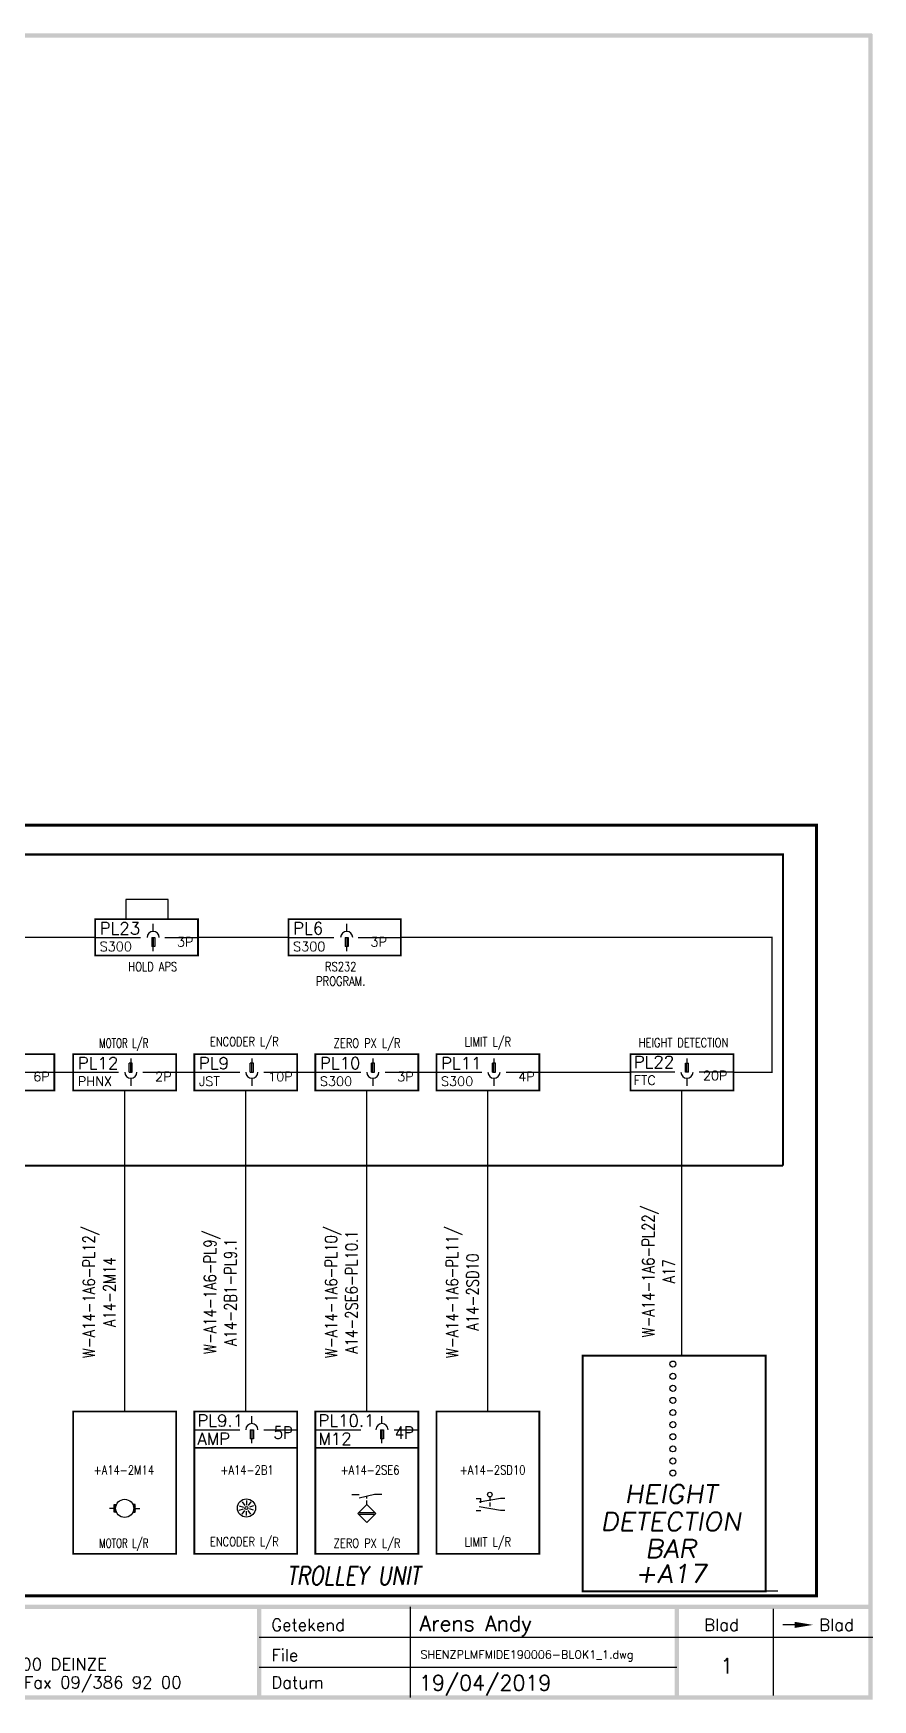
# Model space of a CAD drawing. Extents: x 0 to 411, y 0 to 275.
# Drawn here: x 271.9 to 410.5, y 0 to 275.2 of the extents above; entities that cross this region are included whole.
import ezdxf
from ezdxf.enums import TextEntityAlignment as Align

# ---------------------------------------------------------------- set-up
doc = ezdxf.new("R2010")
doc.units = 0
doc.header["$LTSCALE"] = 5
doc.header["$MEASUREMENT"] = 0
doc.linetypes.add('HIDDEN2', pattern=[0.1875, 0.125, -0.0625])
doc.layers.get('0').update_dxf_attribs({"linetype": 'CONTINUOUS'})
for name, color, linetype in [('CONNECTORS', 1, 'CONTINUOUS'), ('KABELS', 5, 'CONTINUOUS'), ('SCHEMA', 7, 'CONTINUOUS'), ('STREEPL1', 7, 'HIDDEN2'), ('TEXT', 112, 'CONTINUOUS')]:
    doc.layers.add(name, color=color, linetype=linetype)
doc.styles.get("Standard").update_dxf_attribs({"font": 'simplex.shx'})

# ---------------------------------------------------------------- blocks, each defined once
blk = doc.blocks.new('REVDATE')
at = {"color": 0, "flags": 8}
for tag, p in [('VANDENDRIESSCHE_R.', (1.51, 0.75)), ('FNAME', (1.76, -4)), ('REVDATE', (1.51, -8.75))]:
    blk.add_attdef(tag, p, '', height=2.5, dxfattribs=at)

msp = doc.modelspace()

# ---------------------------------------------------------------- hatches: boundary and pattern name
at = {"layer": 'SCHEMA'}
h = msp.add_hatch(dxfattribs=at)
h.set_pattern_fill('ANSI37', color=256, scale=0.5, style=0)
h.set_pattern_definition([(45, (312.47698, 53.841964), (-0.04419415, 0.04419415), []), (135, (312.47698, 53.841964), (-0.04419415, -0.04419415), [])])
h.paths.add_polyline_path([(288.73, 32.22), (288.34, 32.22, -0.107859), (288.48, 31.59, -0.107859), (288.34, 30.97), (288.73, 30.97)])
h.paths.add_polyline_path([(285.61, 30.97, -0.107859), (285.48, 31.59, -0.107859), (285.61, 32.22), (285.23, 32.22), (285.23, 30.97)])

# ---------------------------------------------------------------- linework, layer by layer
for p, q in [((291.69, 126.89), (291.69, 128.14)), ((323.65, 126.89), (323.65, 128.14)), ((291.44, 125.89), (291.44, 124.39)), ((291.44, 125.89), (291.94, 125.89)), ((291.94, 124.39), (291.44, 124.39)), ((291.69, 125.89), (291.69, 124.39)), ((291.69, 123.64), (291.69, 124.39)), ((291.94, 125.89), (291.94, 124.39)), ((323.4, 125.89), (323.4, 124.39)), ((323.4, 125.89), (323.9, 125.89)), ((323.9, 124.39), (323.4, 124.39)), ((323.65, 125.89), (323.65, 124.39)), ((323.65, 123.64), (323.65, 124.39)), ((323.9, 125.89), (323.9, 124.39)), ((288.23, 105.12), (287.73, 105.12)), ((287.73, 103.62), (287.73, 105.12)), ((287.98, 105.87), (287.98, 105.12)), ((287.98, 103.62), (287.98, 105.12)), ((288.23, 103.62), (288.23, 105.12)), ((308.23, 105.12), (307.73, 105.12)), ((307.73, 103.62), (307.73, 105.12)), ((307.98, 105.87), (307.98, 105.12)), ((307.98, 103.62), (307.98, 105.12)), ((308.23, 103.62), (308.23, 105.12)), ((327.73, 103.62), (327.73, 105.12)), ((328.23, 105.12), (327.73, 105.12)), ((327.98, 105.87), (327.98, 105.12)), ((327.98, 103.62), (327.98, 105.12)), ((328.23, 103.62), (328.23, 105.12)), ((347.73, 103.62), (347.73, 105.12)), ((348.23, 105.12), (347.73, 105.12)), ((347.98, 105.87), (347.98, 105.12)), ((347.98, 103.62), (347.98, 105.12)), ((348.23, 103.62), (348.23, 105.12)), ((379.61, 103.62), (379.61, 105.12)), ((379.61, 105.12), (380.11, 105.12)), ((379.86, 105.87), (379.86, 105.12)), ((379.86, 103.62), (379.86, 105.12)), ((380.11, 103.62), (380.11, 105.12)), ((287.73, 103.62), (288.23, 103.62)), ((287.98, 102.62), (287.98, 101.37)), ((307.73, 103.62), (308.23, 103.62)), ((307.98, 102.62), (307.98, 101.37)), ((327.73, 103.62), (328.23, 103.62)), ((327.98, 102.62), (327.98, 101.37)), ((347.73, 103.62), (348.23, 103.62)), ((347.98, 102.62), (347.98, 101.37)), ((380.11, 103.62), (379.61, 103.62)), ((379.86, 102.62), (379.86, 101.37)), ((307.98, 45.59), (307.98, 46.84)), ((329.48, 45.59), (329.48, 46.84)), ((307.73, 44.59), (308.23, 44.59)), ((307.73, 44.59), (307.73, 43.09)), ((307.98, 44.59), (307.98, 43.09)), ((308.23, 44.59), (308.23, 43.09)), ((329.23, 44.59), (329.73, 44.59)), ((329.23, 44.59), (329.23, 43.09)), ((329.48, 44.59), (329.48, 43.09)), ((329.73, 44.59), (329.73, 43.09)), ((308.23, 43.09), (307.73, 43.09)), ((307.98, 42.34), (307.98, 43.09)), ((329.73, 43.09), (329.23, 43.09)), ((329.48, 42.34), (329.48, 43.09)), ((334.19, 0.35), (334.19, 15.35)), ((394.18, 0.7), (394.18, 15)), ((309.19, 10.35), (410.54, 10.35)), ((309.19, 5.35), (378.19, 5.35))]:
    msp.add_line(p, q)
at = {"color": 0, "linetype": 'BYBLOCK'}
msp.add_line((397.68, 12.35), (395.68, 12.35), dxfattribs=at)
at = {"const_width": 0.2}
for points in [[(235.91, 125.89), (282.09, 125.89)], [(299.09, 125.89), (314.05, 125.89)], [(332.59, 125.89), (393.9, 125.89), (393.9, 103.62), (387.54, 103.62)], [(298.48, 103.62), (295.48, 103.62)], [(318.48, 103.62), (315.48, 103.62)], [(338.48, 103.62), (335.48, 103.62)], [(370.54, 103.62), (355.48, 103.62)]]:
    msp.add_lwpolyline(points, dxfattribs=at)
for centre, start, end in [((291.69, 125.89), 0, 180), ((323.65, 125.89), 0, 180), ((287.98, 103.62), 180, 0), ((307.98, 103.62), 180, 0), ((327.98, 103.62), 180, 0), ((347.98, 103.62), 180, 0), ((379.86, 103.62), 180, 0), ((307.98, 44.59), 0, 180), ((329.48, 44.59), 0, 180)]:
    msp.add_arc(centre, 1, start, end)
at = {"color": 0, "linetype": 'BYBLOCK'}
msp.add_solid([(397.68, 12.85), (397.68, 11.85), (400.68, 12.35)], dxfattribs=at)
for points in [[(410.44, 274.5), (410.44, 275.2), (0.69, 274.5), (-0.01, 275.2)], [(409.84, 0.7), (410.54, 0), (409.84, 275.1), (410.54, 275.1)], [(0.59, 15.7), (0.59, 15), (410.19, 15.7), (410.19, 15)], [(308.84, 0.35), (309.54, 0.35), (308.84, 15.35), (309.54, 15.35)], [(377.84, 0.35), (378.54, 0.35), (377.84, 15.35), (378.54, 15.35)], [(0, 0.7), (0, 0), (409.84, 0.7), (410.54, 0)]]:
    msp.add_trace(points)
at = {"layer": 'SCHEMA'}
for p, q in [((294.18, 132.16), (287.18, 132.16)), ((287.18, 132.16), (287.18, 128.89)), ((294.18, 128.89), (294.18, 132.16)), ((282.09, 128.89), (299.09, 128.89)), ((282.09, 122.89), (282.09, 128.89)), ((299.09, 128.89), (299.09, 122.89)), ((314.05, 128.89), (332.59, 128.89)), ((314.05, 122.89), (314.05, 128.89)), ((332.59, 128.89), (332.59, 122.89)), ((282.09, 125.89), (289.59, 125.89)), ((293.59, 125.89), (299.09, 125.89)), ((314.05, 125.89), (321.55, 125.89)), ((325.55, 125.89), (332.59, 125.89)), ((299.09, 122.89), (282.09, 122.89)), ((332.59, 122.89), (314.05, 122.89)), ((258.35, 106.62), (275.35, 106.62)), ((275.35, 106.62), (275.35, 100.62)), ((278.48, 106.62), (295.48, 106.62)), ((278.48, 100.62), (278.48, 106.62)), ((295.48, 106.62), (295.48, 100.62)), ((298.48, 106.62), (315.48, 106.62)), ((298.48, 100.62), (298.48, 106.62)), ((315.48, 106.62), (315.48, 100.62)), ((318.48, 106.62), (335.48, 106.62)), ((318.48, 100.62), (318.48, 106.62)), ((335.48, 106.62), (335.48, 100.62)), ((338.48, 106.62), (355.48, 106.62)), ((338.48, 100.62), (338.48, 106.62)), ((355.48, 106.62), (355.48, 100.62)), ((370.54, 106.62), (387.54, 106.62)), ((370.54, 100.62), (370.54, 106.62)), ((387.54, 106.62), (387.54, 100.62)), ((269.85, 103.62), (275.35, 103.62)), ((278.48, 103.62), (285.98, 103.62)), ((289.98, 103.62), (295.48, 103.62)), ((298.48, 103.62), (305.98, 103.62)), ((309.98, 103.62), (315.48, 103.62)), ((318.48, 103.62), (325.98, 103.62)), ((329.98, 103.62), (335.48, 103.62)), ((338.48, 103.62), (345.98, 103.62)), ((349.98, 103.62), (355.48, 103.62)), ((377.86, 103.62), (370.54, 103.62)), ((387.54, 103.62), (381.86, 103.62)), ((275.35, 100.62), (258.35, 100.62)), ((295.48, 100.62), (278.48, 100.62)), ((286.98, 47.59), (286.98, 100.62)), ((315.48, 100.62), (298.48, 100.62)), ((306.98, 47.59), (306.98, 100.62)), ((335.48, 100.62), (318.48, 100.62)), ((326.98, 47.59), (326.98, 100.62)), ((355.48, 100.62), (338.48, 100.62)), ((346.98, 47.59), (346.98, 100.62)), ((379.04, 56.81), (379.04, 100.62)), ((362.62, 17.9), (362.62, 56.81)), ((370.25, 56.81), (392.87, 56.81)), ((392.87, 56.81), (392.87, 17.9)), ((278.48, 24.09), (278.48, 47.59)), ((278.48, 47.59), (295.48, 47.59)), ((295.48, 47.59), (295.48, 24.09)), ((298.48, 24.09), (298.48, 47.59)), ((298.48, 47.59), (315.48, 47.59)), ((298.48, 47.59), (315.48, 47.59)), ((315.48, 47.59), (315.48, 24.09)), ((318.48, 47.59), (335.48, 47.59)), ((318.48, 24.09), (318.48, 47.59)), ((335.48, 47.59), (335.48, 24.09)), ((338.48, 24.09), (338.48, 47.59)), ((338.48, 47.59), (355.48, 47.59)), ((355.48, 47.59), (355.48, 24.09)), ((298.48, 44.59), (305.98, 44.59)), ((309.98, 44.59), (315.48, 44.59)), ((318.48, 44.59), (325.98, 44.59)), ((331.48, 44.59), (335.48, 44.59)), ((315.48, 41.59), (298.48, 41.59)), ((335.48, 41.59), (318.48, 41.59)), ((324.48, 33.88), (325.73, 33.88)), ((328.23, 33.88), (325.73, 33.26)), ((329.48, 33.88), (328.23, 33.88)), ((345.05, 33.24), (345.8, 33.24)), ((349.05, 33.24), (345.55, 32.62)), ((345.8, 32.49), (345.8, 33.24)), ((349.8, 33.24), (349.05, 33.24)), ((285.23, 31.59), (284.48, 31.59)), ((285.23, 30.97), (285.23, 32.22)), ((285.23, 32.22), (285.61, 32.22)), ((285.61, 30.97), (285.23, 30.97)), ((288.73, 32.22), (288.34, 32.22)), ((288.34, 30.97), (288.73, 30.97)), ((288.73, 30.97), (288.73, 32.22)), ((288.73, 31.59), (289.48, 31.59)), ((305.91, 32.04), (306.62, 31.81)), ((305.91, 31.27), (306.62, 31.5)), ((306.36, 32.66), (306.8, 32.06)), ((306.36, 30.64), (306.8, 31.25)), ((307.09, 32.9), (307.09, 32.15)), ((307.09, 30.4), (307.09, 31.15)), ((307.83, 32.66), (307.39, 32.06)), ((307.83, 30.64), (307.39, 31.25)), ((308.28, 32.04), (307.57, 31.81)), ((308.28, 31.27), (307.57, 31.5)), ((326.98, 32.26), (325.48, 30.76)), ((325.48, 30.76), (326.98, 29.26)), ((328.35, 30.88), (325.6, 30.88)), ((325.6, 30.63), (328.35, 30.63)), ((328.48, 30.76), (326.98, 32.26)), ((326.98, 29.26), (328.48, 30.76)), ((345.05, 31.24), (345.8, 31.24)), ((349.05, 31.24), (345.55, 31.87)), ((349.8, 31.24), (349.05, 31.24)), ((295.48, 24.09), (278.48, 24.09)), ((315.48, 24.09), (298.48, 24.09)), ((335.48, 24.09), (318.48, 24.09)), ((355.48, 24.09), (338.48, 24.09)), ((394.86, 17.9), (364.61, 17.9))]:
    msp.add_line(p, q, dxfattribs=at)
for points, const_width in [([(44.68, 144.44), (401.27, 144.44), (401.27, 17.15), (44.68, 17.15)], 0.5), ([(201.32, 88.19), (50.71, 88.19), (50.71, 139.59), (395.73, 139.59), (395.73, 88.19)], 0.35), ([(275.35, 103.62), (278.48, 103.62)], 0.2), ([(201.32, 88.19), (201.32, 88.19), (276.17, 88.19), (276.17, 88.19)], 0.35), ([(395.73, 88.19), (276.17, 88.19)], 0.35), ([(298.48, 41.59), (315.48, 41.59)], 0.3), ([(318.48, 41.59), (335.48, 41.59)], 0.3)]:
    msp.add_lwpolyline(points, dxfattribs=dict(at, const_width=const_width))
at = {"layer": 'SCHEMA', "const_width": 0.3}
for points in [[(299.09, 122.89), (282.09, 122.89), (282.09, 128.89), (299.09, 128.89)], [(332.59, 122.89), (314.05, 122.89), (314.05, 128.89), (332.59, 128.89)], [(275.35, 100.62), (258.35, 100.62), (258.35, 106.62), (275.35, 106.62)], [(295.48, 100.62), (278.48, 100.62), (278.48, 106.62), (295.48, 106.62)], [(315.48, 100.62), (298.48, 100.62), (298.48, 106.62), (315.48, 106.62)], [(335.48, 100.62), (318.48, 100.62), (318.48, 106.62), (335.48, 106.62)], [(355.48, 100.62), (338.48, 100.62), (338.48, 106.62), (355.48, 106.62)], [(370.54, 106.62), (387.54, 106.62), (387.54, 100.62), (370.54, 100.62)], [(362.62, 56.81), (392.87, 56.81), (392.87, 17.9), (362.62, 17.9)], [(278.48, 47.59), (295.48, 47.59), (295.48, 24.09), (278.48, 24.09)], [(298.48, 47.59), (315.48, 47.59), (315.48, 24.09), (298.48, 24.09)], [(318.48, 47.59), (335.48, 47.59), (335.48, 24.09), (318.48, 24.09)], [(338.48, 47.59), (355.48, 47.59), (355.48, 24.09), (338.48, 24.09)]]:
    msp.add_lwpolyline(points, close=True, dxfattribs=at)
at = {"layer": 'SCHEMA'}
for centre, radius in [((377.53, 55.42), 0.5), ((377.53, 53.42), 0.5), ((377.53, 51.42), 0.5), ((377.53, 49.42), 0.5), ((377.53, 47.42), 0.5), ((377.53, 45.42), 0.5), ((377.53, 43.42), 0.5), ((377.53, 41.42), 0.5), ((377.53, 39.42), 0.5), ((377.53, 37.42), 0.5), ((286.98, 31.59), 1.5), ((307.09, 31.65), 1.5), ((347.3, 33.87), 0.375), ((307.09, 31.65), 0.25)]:
    msp.add_circle(centre, radius, dxfattribs=at)
at = {"layer": 'STREEPL1'}
for p, q in [((326.98, 32.26), (326.98, 33.57)), ((347.3, 33.49), (347.3, 31.55))]:
    msp.add_line(p, q, dxfattribs=at)

# ---------------------------------------------------------------- block references
at = {"layer": 'SCHEMA'}
ref = msp.add_blockref('REVDATE', (333.99, 15.38), dxfattribs=at)
ref.add_attrib('FNAME', 'SHENZPLMFMIDE190006-BLOK1_1.dwg', (335.85, 6.78), dxfattribs={"layer": '0', "color": 0, "height": 1.35, "flags": 8})
ref.add_attrib('REVDATE', '19/04/2019', (335.6, 1.53), dxfattribs={"layer": '0', "color": 0, "height": 2.5, "flags": 8})

# ---------------------------------------------------------------- texts
for s, height, p in [('Arens Andy', 2.5, (335.68, 11.34)), ('Getekend', 2, (311.19, 11.35)), ('Blad', 2, (382.69, 11.35)), ('Blad', 2, (401.69, 11.35)), ('File', 2, (311.19, 6.35)), ('Vaartlaan 20    9800 DEINZE', 2, (241.69, 4.85)), ('Tel. 09/381 87 87  Fax 09/386 92 00', 2, (241.69, 1.85)), ('Datum', 2, (311.19, 1.85))]:
    msp.add_text(s, height=height).set_placement(p)
at = {"layer": 'CONNECTORS'}
for s, p in [('PL23', (282.84, 126.39)), ('PL6', (314.8, 126.39)), ('PL12', (279.23, 104.12)), ('PL9', (299.23, 104.12)), ('PL10', (319.23, 104.12)), ('PL11', (339.23, 104.12)), ('PL22', (371.06, 104.3)), ('PL9.1', (298.98, 45.09)), ('PL10.1', (318.98, 45.09))]:
    msp.add_text(s, height=2, dxfattribs=at).set_placement(p)
at = {"layer": 'KABELS', "width": 0.8}
for s, p in [('W-A14-1A6-PL22/', (373.62, 70.76)), ('W-A14-1A6-PL12/', (281.21, 67.32)), ('W-A14-1A6-PL9/', (301.21, 67.32)), ('W-A14-1A6-PL10/', (321.21, 67.32)), ('W-A14-1A6-PL11/', (341.21, 67.32)), ('A14-2B1-PL9.1', (304.45, 67.32)), ('A14-2SE6-PL10.1', (324.45, 67.32)), ('A14-2M14', (284.45, 67.32)), ('A14-2SD10', (344.45, 67.32)), ('A17', (376.86, 70.76))]:
    msp.add_text(s, height=2, rotation=90, dxfattribs=at).set_placement(p, align=Align.MIDDLE)
at = {"layer": 'SCHEMA', "width": 0.8}
for s, p in [('HOLD APS', (295.65, 120.32)), ('RS232', (325.26, 120.32)), ('PROGRAM.', (326.72, 117.91))]:
    msp.add_text(s, height=1.5, dxfattribs=at).set_placement(p, align=Align.RIGHT)
at = {"layer": 'SCHEMA'}
for s, width, p in [('MOTOR L/R', 0.7, (286.83, 107.68)), ('ENCODER L/R', 0.8, (306.73, 107.93)), ('ZERO PX L/R', 0.8, (327.02, 107.68)), ('LIMIT L/R', 0.8, (346.98, 107.9)), ('HEIGHT DETECTION', 0.8, (379.3, 107.77)), ('+A14-2M14', 0.8, (286.83, 37.17)), ('+A14-2B1', 0.8, (307.17, 37.17)), ('+A14-2SE6', 0.8, (327.5, 37.17)), ('+A14-2SD10', 0.8, (347.74, 37.17)), ('MOTOR L/R', 0.7, (286.83, 25.09)), ('ENCODER L/R', 0.8, (306.73, 25.34)), ('ZERO PX L/R', 0.8, (327.02, 25.09)), ('LIMIT L/R', 0.8, (346.98, 25.31))]:
    msp.add_text(s, height=1.5, dxfattribs=dict(at, width=width)).set_placement(p, align=Align.CENTER)
at = {"layer": 'SCHEMA', "oblique": 10, "width": 1.1}
for s, p in [('HEIGHT', (377.16, 32.48)), ('DETECTION', (377.16, 27.92)), ('BAR', (377.16, 23.45)), ('+A17', (377.16, 19.31))]:
    msp.add_text(s, height=3, dxfattribs=at).set_placement(p, align=Align.CENTER)
at = {"layer": 'SCHEMA', "oblique": 10, "width": 0.8}
msp.add_text('TROLLEY UNIT', height=3, dxfattribs=at).set_placement((335.75, 18.97), align=Align.RIGHT)
at = {"layer": 'SCHEMA'}
msp.add_text('1', height=2.5, dxfattribs=at).set_placement((386.44, 5.59), align=Align.MIDDLE)
at = {"layer": 'TEXT'}
for s, height, p in [('S300', 1.553, (282.84, 123.61)), ('S300', 1.553, (314.8, 123.61)), ('PHNX', 1.553, (279.23, 101.35)), ('JST', 1.553, (299.23, 101.35)), ('S300', 1.553, (319.23, 101.35)), ('S300', 1.553, (339.23, 101.35)), ('FTC', 1.553, (371.06, 101.52)), ('AMP', 2, (298.98, 42.09)), ('M12', 2, (318.98, 42.09))]:
    msp.add_text(s, height=height, dxfattribs=at).set_placement(p)
for s, p in [('3P', (298.34, 124.39)), ('3P', (330.3, 124.39)), ('6P', (274.6, 102.12)), ('2P', (294.73, 102.12)), ('10P', (314.73, 102.12)), ('3P', (334.73, 102.12)), ('4P', (354.73, 102.12)), ('20P', (386.56, 102.3))]:
    msp.add_text(s, height=1.553, dxfattribs=at).set_placement(p, align=Align.RIGHT)
at = {"layer": 'TEXT', "width": 0.9}
for s, p in [('5P', (314.73, 43.09)), ('4P', (334.73, 43.09))]:
    msp.add_text(s, height=2, dxfattribs=at).set_placement(p, align=Align.RIGHT)

doc.saveas('drawing.dxf')
